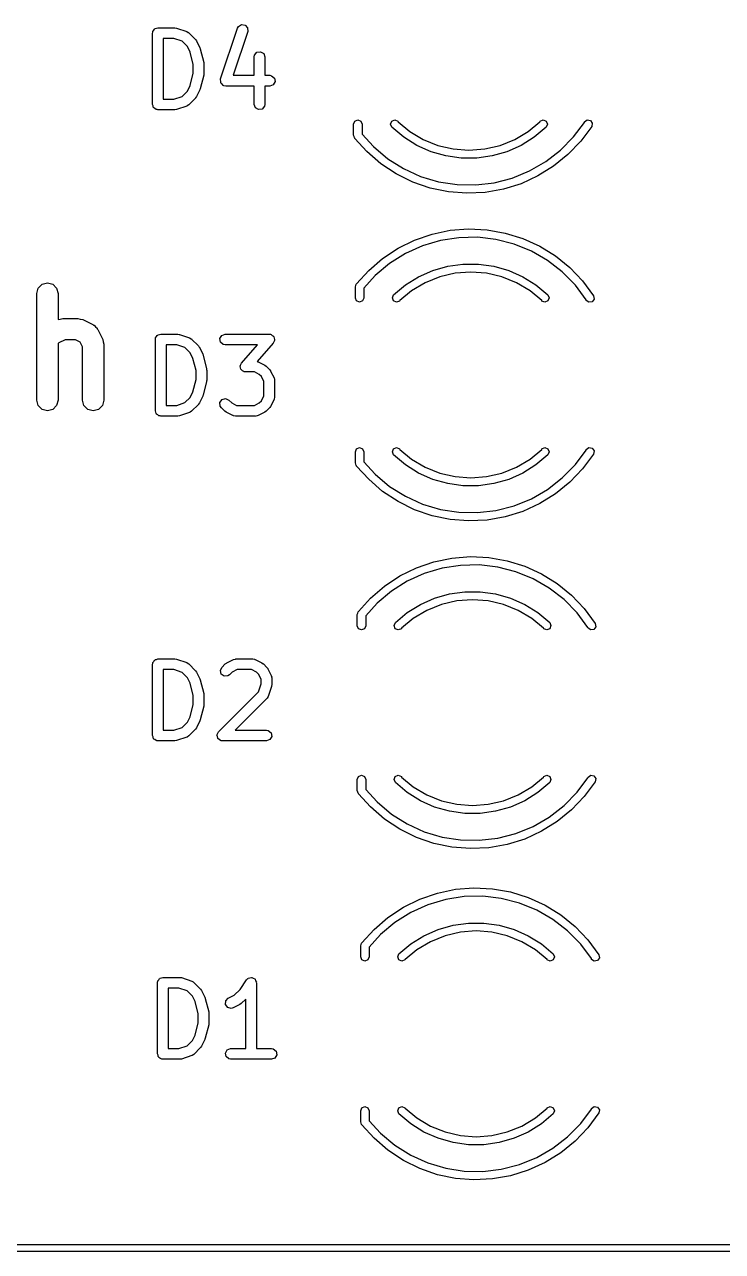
# Model space of a CAD drawing. Extents: x 10 to 287, y -200 to -10.
# Drawn here: x 166.81 to 176.61, y -125.23 to -108.01 of the extents above; entities that cross this region are included whole.
import ezdxf

# ---------------------------------------------------------------- set-up
doc = ezdxf.new("R2010")
doc.units = 0
doc.layers.add('BLACK', color=7, linetype='CONTINUOUS')

msp = doc.modelspace()

# ---------------------------------------------------------------- linework, layer by layer
at = {"layer": 'BLACK', "linetype": 'CONTINUOUS'}
for p, q in [((168.607, -108.132), (168.609, -108.123)), ((168.607, -109.132), (168.607, -108.132)), ((168.608, -108.119), (168.61, -108.116)), ((168.609, -108.123), (168.608, -108.119)), ((168.61, -108.116), (168.611, -108.107)), ((168.611, -108.107), (168.624, -108.092)), ((168.624, -108.092), (168.634, -108.075)), ((168.634, -108.075), (168.64, -108.073)), ((168.64, -108.073), (168.644, -108.067)), ((168.644, -108.067), (168.664, -108.064)), ((168.664, -108.064), (168.682, -108.057)), ((168.682, -108.057), (168.92, -108.057)), ((168.92, -108.057), (168.942, -108.061)), ((168.942, -108.061), (168.944, -108.061)), ((168.944, -108.061), (169.087, -108.109)), ((169.087, -108.109), (169.109, -108.121)), ((169.109, -108.121), (169.112, -108.125)), ((169.112, -108.125), (169.116, -108.127)), ((169.116, -108.127), (169.211, -108.222)), ((169.563, -108.775), (169.801, -108.061)), ((169.944, -108.108), (169.738, -108.724)), ((169.801, -108.061), (169.814, -108.038)), ((169.814, -108.038), (169.857, -108.011)), ((169.857, -108.011), (169.908, -108.019)), ((169.908, -108.019), (169.942, -108.057)), ((169.942, -108.057), (169.944, -108.108)), ((168.757, -108.207), (168.757, -109.057)), ((168.908, -108.207), (168.757, -108.207)), ((169.022, -108.246), (168.908, -108.207)), ((169.096, -108.32), (169.022, -108.246)), ((169.135, -108.397), (169.096, -108.32)), ((169.211, -108.222), (169.224, -108.241)), ((169.224, -108.241), (169.225, -108.242)), ((169.225, -108.242), (169.273, -108.337)), ((169.273, -108.337), (169.276, -108.349)), ((169.178, -108.57), (169.135, -108.397)), ((169.276, -108.349), (169.278, -108.352)), ((169.278, -108.352), (169.326, -108.543)), ((170.035, -108.466), (170.04, -108.44)), ((170.035, -108.724), (170.035, -108.466)), ((170.04, -108.44), (170.073, -108.401)), ((170.073, -108.401), (170.123, -108.392)), ((170.123, -108.392), (170.168, -108.418)), ((170.168, -108.418), (170.185, -108.466)), ((170.185, -108.466), (170.185, -108.724)), ((169.178, -108.695), (169.178, -108.57)), ((169.326, -108.543), (169.327, -108.558)), ((169.327, -108.558), (169.328, -108.561)), ((169.328, -108.561), (169.328, -108.704)), ((169.135, -108.868), (169.178, -108.695)), ((169.326, -108.722), (169.278, -108.912)), ((169.328, -108.704), (169.326, -108.719)), ((169.326, -108.719), (169.326, -108.722)), ((169.56, -108.786), (169.563, -108.781)), ((169.564, -108.806), (169.56, -108.786)), ((169.563, -108.781), (169.563, -108.775)), ((169.565, -108.827), (169.564, -108.806)), ((169.568, -108.831), (169.565, -108.827)), ((169.569, -108.837), (169.568, -108.831)), ((169.585, -108.85), (169.569, -108.837)), ((169.599, -108.865), (169.585, -108.85)), ((169.738, -108.724), (170.035, -108.724)), ((170.185, -108.724), (170.253, -108.724)), ((170.253, -108.724), (170.279, -108.729)), ((170.279, -108.729), (170.318, -108.762)), ((170.327, -108.812), (170.302, -108.856)), ((170.318, -108.762), (170.327, -108.812)), ((168.908, -109.057), (169.022, -109.019)), ((169.022, -109.019), (169.096, -108.945)), ((169.096, -108.945), (169.135, -108.868)), ((169.225, -109.023), (169.212, -109.041)), ((169.273, -108.928), (169.225, -109.023)), ((169.278, -108.912), (169.273, -108.924)), ((169.273, -108.924), (169.273, -108.928)), ((169.604, -108.866), (169.599, -108.865)), ((169.609, -108.87), (169.604, -108.866)), ((169.634, -108.874), (169.609, -108.87)), ((170.035, -108.874), (169.634, -108.874)), ((170.035, -109.132), (170.035, -108.874)), ((170.253, -108.874), (170.185, -108.874)), ((170.185, -108.874), (170.185, -109.132)), ((170.302, -108.856), (170.253, -108.874)), ((168.614, -109.151), (168.607, -109.132)), ((168.617, -109.17), (168.614, -109.151)), ((168.622, -109.174), (168.617, -109.17)), ((168.624, -109.181), (168.622, -109.174)), ((168.641, -109.19), (168.624, -109.181)), ((168.656, -109.203), (168.641, -109.19)), ((168.757, -109.057), (168.908, -109.057)), ((169.087, -109.156), (168.944, -109.204)), ((169.09, -109.153), (169.087, -109.156)), ((169.095, -109.153), (169.09, -109.153)), ((169.116, -109.138), (169.095, -109.153)), ((169.211, -109.043), (169.116, -109.138)), ((169.212, -109.041), (169.211, -109.043)), ((170.053, -109.181), (170.035, -109.132)), ((170.097, -109.206), (170.053, -109.181)), ((170.148, -109.197), (170.097, -109.206)), ((170.181, -109.158), (170.148, -109.197)), ((170.185, -109.132), (170.181, -109.158)), ((168.666, -109.205), (168.656, -109.203)), ((168.669, -109.206), (168.666, -109.205)), ((168.672, -109.206), (168.669, -109.206)), ((168.682, -109.207), (168.672, -109.206)), ((168.92, -109.207), (168.682, -109.207)), ((168.922, -109.207), (168.92, -109.207)), ((168.944, -109.204), (168.922, -109.207)), ((171.43, -109.41), (171.448, -109.368)), ((171.448, -109.368), (171.49, -109.35)), ((171.49, -109.35), (171.532, -109.368)), ((171.532, -109.368), (171.55, -109.41)), ((171.949, -109.411), (171.966, -109.368)), ((171.966, -109.368), (172.008, -109.35)), ((172.008, -109.35), (172.051, -109.367)), ((172.051, -109.367), (172.054, -109.375)), ((174.046, -109.375), (174.049, -109.367)), ((174.049, -109.367), (174.092, -109.35)), ((174.092, -109.35), (174.134, -109.368)), ((174.134, -109.368), (174.151, -109.411)), ((174.672, -109.376), (174.71, -109.35)), ((174.71, -109.35), (174.755, -109.358)), ((174.755, -109.358), (174.781, -109.396)), ((171.43, -109.566), (171.43, -109.41)), ((171.55, -109.41), (171.55, -109.549)), ((171.967, -109.453), (171.949, -109.411)), ((172.134, -109.593), (171.967, -109.453)), ((171.967, -109.453), (171.967, -109.453)), ((172.054, -109.375), (172.218, -109.511)), ((172.218, -109.511), (172.409, -109.624)), ((173.692, -109.624), (173.882, -109.511)), ((173.882, -109.511), (174.046, -109.375)), ((174.133, -109.453), (173.966, -109.593)), ((174.151, -109.411), (174.133, -109.453)), ((174.519, -109.589), (174.67, -109.386)), ((174.773, -109.441), (174.619, -109.65)), ((174.67, -109.386), (174.672, -109.376)), ((174.781, -109.396), (174.773, -109.441)), ((174.773, -109.441), (174.773, -109.441)), ((171.438, -109.585), (171.43, -109.566)), ((171.443, -109.603), (171.438, -109.585)), ((171.447, -109.607), (171.443, -109.603)), ((171.443, -109.603), (171.443, -109.603)), ((171.448, -109.608), (171.447, -109.607)), ((171.448, -109.609), (171.448, -109.608)), ((171.617, -109.795), (171.448, -109.609)), ((171.55, -109.549), (171.71, -109.725)), ((172.318, -109.708), (172.134, -109.593)), ((172.517, -109.796), (172.318, -109.708)), ((172.409, -109.624), (172.614, -109.707)), ((172.614, -109.707), (172.829, -109.757)), ((173.271, -109.757), (173.486, -109.707)), ((173.486, -109.707), (173.692, -109.624)), ((173.782, -109.708), (173.583, -109.796)), ((173.966, -109.593), (173.782, -109.708)), ((174.335, -109.776), (174.519, -109.589)), ((174.619, -109.65), (174.44, -109.837)), ((171.813, -109.965), (171.617, -109.795)), ((171.71, -109.725), (171.911, -109.894)), ((172.726, -109.856), (172.517, -109.796)), ((172.941, -109.886), (172.726, -109.856)), ((172.829, -109.757), (173.05, -109.774)), ((173.159, -109.886), (172.941, -109.886)), ((173.05, -109.774), (173.271, -109.757)), ((173.374, -109.856), (173.159, -109.886)), ((173.583, -109.796), (173.374, -109.856)), ((174.128, -109.936), (174.335, -109.776)), ((174.44, -109.837), (174.238, -110.001)), ((172.029, -110.108), (171.813, -109.965)), ((171.911, -109.894), (172.133, -110.033)), ((172.133, -110.033), (172.371, -110.142)), ((173.901, -110.067), (174.128, -109.936)), ((174.238, -110.001), (174.018, -110.137)), ((172.262, -110.222), (172.029, -110.108)), ((172.507, -110.307), (172.262, -110.222)), ((172.371, -110.142), (172.623, -110.217)), ((172.623, -110.217), (172.882, -110.257)), ((173.144, -110.262), (173.404, -110.232)), ((173.404, -110.232), (173.658, -110.166)), ((173.658, -110.166), (173.901, -110.067)), ((174.018, -110.137), (173.782, -110.245)), ((172.761, -110.36), (172.507, -110.307)), ((173.02, -110.38), (172.761, -110.36)), ((172.882, -110.257), (173.144, -110.262)), ((173.279, -110.367), (173.02, -110.38)), ((173.534, -110.322), (173.279, -110.367)), ((173.782, -110.245), (173.534, -110.322)), ((172.532, -110.953), (172.786, -110.9)), ((172.786, -110.9), (173.045, -110.88)), ((173.045, -110.88), (173.304, -110.893)), ((173.304, -110.893), (173.559, -110.938)), ((172.054, -111.152), (172.287, -111.038)), ((172.287, -111.038), (172.532, -110.953)), ((172.648, -111.043), (172.396, -111.118)), ((172.907, -111.003), (172.648, -111.043)), ((173.169, -110.998), (172.907, -111.003)), ((173.429, -111.028), (173.169, -110.998)), ((173.683, -111.094), (173.429, -111.028)), ((173.559, -110.938), (173.807, -111.015)), ((173.926, -111.193), (173.683, -111.094)), ((173.807, -111.015), (174.043, -111.123)), ((171.838, -111.295), (172.054, -111.152)), ((172.158, -111.227), (171.936, -111.366)), ((172.396, -111.118), (172.158, -111.227)), ((174.153, -111.324), (173.926, -111.193)), ((174.043, -111.123), (174.263, -111.259)), ((174.263, -111.259), (174.465, -111.423)), ((171.642, -111.465), (171.838, -111.295)), ((171.936, -111.366), (171.735, -111.535)), ((172.542, -111.464), (172.751, -111.404)), ((172.751, -111.404), (172.966, -111.374)), ((172.966, -111.374), (173.184, -111.374)), ((173.184, -111.374), (173.399, -111.404)), ((173.399, -111.404), (173.608, -111.464)), ((174.36, -111.484), (174.153, -111.324)), ((174.465, -111.423), (174.644, -111.61)), ((171.473, -111.651), (171.642, -111.465)), ((171.735, -111.535), (171.575, -111.711)), ((172.159, -111.667), (172.343, -111.552)), ((172.343, -111.552), (172.542, -111.464)), ((172.639, -111.553), (172.434, -111.636)), ((172.854, -111.503), (172.639, -111.553)), ((173.075, -111.486), (172.854, -111.503)), ((173.296, -111.503), (173.075, -111.486)), ((173.511, -111.553), (173.296, -111.503)), ((173.717, -111.636), (173.511, -111.553)), ((173.608, -111.464), (173.807, -111.552)), ((173.807, -111.552), (173.991, -111.667)), ((174.544, -111.671), (174.36, -111.484)), ((174.644, -111.61), (174.798, -111.819)), ((166.981, -111.786), (167.002, -111.711)), ((167.002, -111.711), (167.056, -111.656)), ((167.056, -111.656), (167.131, -111.636)), ((167.131, -111.636), (167.206, -111.656)), ((167.206, -111.656), (167.261, -111.711)), ((167.261, -111.711), (167.281, -111.786)), ((171.455, -111.694), (171.463, -111.675)), ((171.455, -111.85), (171.455, -111.694)), ((171.463, -111.675), (171.468, -111.657)), ((171.468, -111.657), (171.472, -111.653)), ((171.468, -111.657), (171.468, -111.657)), ((171.472, -111.653), (171.473, -111.652)), ((171.473, -111.652), (171.473, -111.651)), ((171.575, -111.711), (171.575, -111.85)), ((171.992, -111.807), (172.159, -111.667)), ((172.243, -111.749), (172.079, -111.885)), ((172.434, -111.636), (172.243, -111.749)), ((173.907, -111.749), (173.717, -111.636)), ((174.071, -111.885), (173.907, -111.749)), ((173.991, -111.667), (174.158, -111.807)), ((174.695, -111.874), (174.544, -111.671)), ((166.981, -113.286), (166.981, -111.786)), ((167.281, -111.786), (167.281, -112.151)), ((171.473, -111.892), (171.455, -111.85)), ((171.515, -111.91), (171.473, -111.892)), ((171.557, -111.892), (171.515, -111.91)), ((171.575, -111.85), (171.557, -111.892)), ((171.974, -111.849), (171.992, -111.807)), ((171.991, -111.892), (171.974, -111.849)), ((172.033, -111.91), (171.991, -111.892)), ((171.992, -111.807), (171.992, -111.807)), ((172.076, -111.893), (172.033, -111.91)), ((172.079, -111.885), (172.076, -111.893)), ((174.074, -111.893), (174.071, -111.885)), ((174.117, -111.91), (174.074, -111.893)), ((174.159, -111.892), (174.117, -111.91)), ((174.158, -111.807), (174.176, -111.849)), ((174.176, -111.849), (174.159, -111.892)), ((174.697, -111.884), (174.695, -111.874)), ((174.735, -111.91), (174.697, -111.884)), ((174.78, -111.902), (174.735, -111.91)), ((174.806, -111.864), (174.78, -111.902)), ((174.798, -111.819), (174.798, -111.819)), ((174.798, -111.819), (174.806, -111.864)), ((167.281, -112.151), (167.312, -112.145)), ((167.312, -112.145), (167.346, -112.136)), ((167.346, -112.136), (167.56, -112.136)), ((167.56, -112.136), (167.593, -112.145)), ((167.593, -112.145), (167.627, -112.152)), ((167.627, -112.152), (167.77, -112.223)), ((167.77, -112.223), (167.777, -112.229)), ((167.777, -112.229), (167.786, -112.232)), ((167.786, -112.232), (167.805, -112.255)), ((167.805, -112.255), (167.828, -112.275)), ((167.828, -112.275), (167.831, -112.284)), ((167.831, -112.284), (167.837, -112.29)), ((167.837, -112.29), (167.908, -112.433)), ((167.381, -112.436), (167.292, -112.481)), ((167.525, -112.436), (167.381, -112.436)), ((167.591, -112.469), (167.525, -112.436)), ((167.624, -112.536), (167.591, -112.469)), ((167.908, -112.433), (167.915, -112.467)), ((167.915, -112.467), (167.924, -112.5)), ((168.647, -112.432), (168.649, -112.423)), ((168.647, -113.432), (168.647, -112.432)), ((168.648, -112.419), (168.65, -112.416)), ((168.649, -112.423), (168.648, -112.419)), ((168.65, -112.416), (168.651, -112.407)), ((168.651, -112.407), (168.664, -112.392)), ((168.664, -112.392), (168.674, -112.375)), ((168.674, -112.375), (168.68, -112.373)), ((168.68, -112.373), (168.684, -112.367)), ((168.684, -112.367), (168.704, -112.364)), ((168.704, -112.364), (168.722, -112.357)), ((168.722, -112.357), (168.96, -112.357)), ((168.96, -112.357), (168.982, -112.361)), ((168.982, -112.361), (168.984, -112.361)), ((168.984, -112.361), (169.127, -112.409)), ((169.127, -112.409), (169.149, -112.421)), ((169.149, -112.421), (169.152, -112.425)), ((169.152, -112.425), (169.156, -112.427)), ((169.156, -112.427), (169.251, -112.522)), ((169.553, -112.419), (169.578, -112.375)), ((169.562, -112.47), (169.553, -112.419)), ((169.601, -112.503), (169.562, -112.47)), ((169.578, -112.375), (169.627, -112.357)), ((169.627, -112.357), (170.246, -112.357)), ((170.246, -112.357), (170.257, -112.359)), ((170.257, -112.359), (170.26, -112.359)), ((170.26, -112.359), (170.263, -112.36)), ((170.263, -112.36), (170.271, -112.362)), ((170.271, -112.362), (170.287, -112.375)), ((170.287, -112.375), (170.304, -112.385)), ((170.309, -112.463), (170.302, -112.482)), ((170.304, -112.385), (170.306, -112.391)), ((170.306, -112.391), (170.311, -112.395)), ((170.32, -112.445), (170.309, -112.463)), ((170.311, -112.395), (170.314, -112.415)), ((170.314, -112.415), (170.321, -112.434)), ((170.321, -112.434), (170.319, -112.44)), ((170.319, -112.44), (170.32, -112.445)), ((167.292, -112.481), (167.281, -112.491)), ((167.281, -112.491), (167.281, -113.286)), ((167.624, -113.286), (167.624, -112.536)), ((167.924, -112.5), (167.924, -113.286)), ((168.797, -112.507), (168.797, -113.357)), ((168.948, -112.507), (168.797, -112.507)), ((169.062, -112.546), (168.948, -112.507)), ((169.136, -112.62), (169.062, -112.546)), ((169.175, -112.697), (169.136, -112.62)), ((169.251, -112.522), (169.264, -112.541)), ((169.264, -112.541), (169.265, -112.542)), ((169.265, -112.542), (169.313, -112.637)), ((169.313, -112.637), (169.316, -112.649)), ((169.627, -112.507), (169.601, -112.503)), ((170.08, -112.507), (169.627, -112.507)), ((169.856, -112.764), (170.08, -112.507)), ((170.302, -112.482), (170.075, -112.742)), ((169.218, -112.87), (169.175, -112.697)), ((169.316, -112.649), (169.318, -112.652)), ((169.318, -112.652), (169.366, -112.843)), ((169.837, -112.812), (169.84, -112.806)), ((169.844, -112.831), (169.837, -112.812)), ((169.839, -112.8), (169.849, -112.783)), ((169.84, -112.806), (169.839, -112.8)), ((169.849, -112.783), (169.856, -112.764)), ((170.075, -112.742), (170.081, -112.743)), ((170.081, -112.743), (170.084, -112.746)), ((170.084, -112.746), (170.089, -112.746)), ((170.089, -112.746), (170.184, -112.794)), ((170.184, -112.794), (170.202, -112.807)), ((170.202, -112.807), (170.204, -112.808)), ((170.204, -112.808), (170.251, -112.856)), ((169.218, -112.995), (169.218, -112.87)), ((169.366, -112.843), (169.367, -112.858)), ((169.367, -112.858), (169.368, -112.861)), ((169.368, -112.861), (169.368, -113.004)), ((169.847, -112.851), (169.844, -112.831)), ((169.852, -112.855), (169.847, -112.851)), ((169.854, -112.86), (169.852, -112.855)), ((169.871, -112.871), (169.854, -112.86)), ((169.887, -112.884), (169.871, -112.871)), ((169.895, -112.885), (169.887, -112.884)), ((169.898, -112.887), (169.895, -112.885)), ((169.901, -112.886), (169.898, -112.887)), ((169.912, -112.888), (169.901, -112.886)), ((170.038, -112.888), (169.912, -112.888)), ((170.106, -112.923), (170.038, -112.888)), ((170.136, -112.953), (170.106, -112.923)), ((170.171, -113.022), (170.136, -112.953)), ((170.251, -112.856), (170.264, -112.874)), ((170.264, -112.874), (170.265, -112.875)), ((170.265, -112.875), (170.313, -112.97)), ((170.313, -112.97), (170.32, -112.995)), ((169.175, -113.168), (169.218, -112.995)), ((169.366, -113.022), (169.318, -113.212)), ((169.368, -113.004), (169.366, -113.019)), ((169.366, -113.019), (169.366, -113.022)), ((170.171, -113.224), (170.171, -113.022)), ((170.32, -112.995), (170.319, -113)), ((170.319, -113), (170.321, -113.004)), ((170.321, -113.004), (170.321, -113.242)), ((167.002, -113.361), (166.981, -113.286)), ((167.281, -113.286), (167.261, -113.361)), ((167.644, -113.361), (167.624, -113.286)), ((167.924, -113.286), (167.904, -113.361)), ((168.948, -113.357), (169.062, -113.319)), ((169.062, -113.319), (169.136, -113.245)), ((169.136, -113.245), (169.175, -113.168)), ((169.265, -113.323), (169.252, -113.341)), ((169.313, -113.228), (169.265, -113.323)), ((169.318, -113.212), (169.313, -113.224)), ((169.313, -113.224), (169.313, -113.228)), ((169.554, -113.318), (169.584, -113.276)), ((169.559, -113.369), (169.554, -113.318)), ((169.584, -113.276), (169.633, -113.262)), ((169.633, -113.262), (169.68, -113.284)), ((169.68, -113.284), (169.719, -113.323)), ((169.719, -113.323), (169.787, -113.357)), ((170.038, -113.357), (170.106, -113.323)), ((170.106, -113.323), (170.136, -113.293)), ((170.136, -113.293), (170.171, -113.224)), ((170.313, -113.275), (170.265, -113.371)), ((170.316, -113.268), (170.313, -113.271)), ((170.313, -113.271), (170.313, -113.275)), ((170.321, -113.242), (170.316, -113.268)), ((167.056, -113.416), (167.002, -113.361)), ((167.131, -113.436), (167.056, -113.416)), ((167.206, -113.416), (167.131, -113.436)), ((167.261, -113.361), (167.206, -113.416)), ((167.699, -113.416), (167.644, -113.361)), ((167.774, -113.436), (167.699, -113.416)), ((167.849, -113.416), (167.774, -113.436)), ((167.904, -113.361), (167.849, -113.416)), ((168.654, -113.451), (168.647, -113.432)), ((168.657, -113.47), (168.654, -113.451)), ((168.662, -113.474), (168.657, -113.47)), ((168.664, -113.481), (168.662, -113.474)), ((168.681, -113.49), (168.664, -113.481)), ((168.696, -113.503), (168.681, -113.49)), ((168.706, -113.505), (168.696, -113.503)), ((168.709, -113.506), (168.706, -113.505)), ((168.712, -113.506), (168.709, -113.506)), ((168.722, -113.507), (168.712, -113.506)), ((168.797, -113.357), (168.948, -113.357)), ((168.984, -113.504), (168.962, -113.507)), ((169.127, -113.456), (168.984, -113.504)), ((169.13, -113.453), (169.127, -113.456)), ((169.135, -113.453), (169.13, -113.453)), ((169.156, -113.438), (169.135, -113.453)), ((169.251, -113.343), (169.156, -113.438)), ((169.252, -113.341), (169.251, -113.343)), ((169.574, -113.39), (169.559, -113.369)), ((169.621, -113.438), (169.574, -113.39)), ((169.623, -113.438), (169.621, -113.438)), ((169.641, -113.452), (169.623, -113.438)), ((169.736, -113.499), (169.641, -113.452)), ((169.74, -113.5), (169.736, -113.499)), ((169.744, -113.503), (169.74, -113.5)), ((169.77, -113.507), (169.744, -113.503)), ((169.787, -113.357), (170.038, -113.357)), ((170.059, -113.506), (170.055, -113.507)), ((170.064, -113.507), (170.059, -113.506)), ((170.089, -113.499), (170.064, -113.507)), ((170.184, -113.452), (170.089, -113.499)), ((170.185, -113.451), (170.184, -113.452)), ((170.204, -113.438), (170.185, -113.451)), ((170.251, -113.39), (170.204, -113.438)), ((170.252, -113.389), (170.251, -113.39)), ((170.265, -113.371), (170.252, -113.389)), ((168.96, -113.507), (168.722, -113.507)), ((168.962, -113.507), (168.96, -113.507)), ((170.055, -113.507), (169.77, -113.507)), ((171.455, -114.01), (171.473, -113.968)), ((171.455, -114.166), (171.455, -114.01)), ((171.473, -113.968), (171.515, -113.95)), ((171.515, -113.95), (171.557, -113.968)), ((171.557, -113.968), (171.575, -114.01)), ((171.575, -114.01), (171.575, -114.149)), ((171.974, -114.011), (171.991, -113.968)), ((171.992, -114.053), (171.974, -114.011)), ((171.991, -113.968), (172.033, -113.95)), ((172.033, -113.95), (172.076, -113.967)), ((172.076, -113.967), (172.079, -113.975)), ((172.079, -113.975), (172.243, -114.111)), ((173.907, -114.111), (174.071, -113.975)), ((174.071, -113.975), (174.074, -113.967)), ((174.074, -113.967), (174.117, -113.95)), ((174.117, -113.95), (174.159, -113.968)), ((174.176, -114.011), (174.158, -114.053)), ((174.159, -113.968), (174.176, -114.011)), ((174.544, -114.189), (174.695, -113.986)), ((174.695, -113.986), (174.697, -113.976)), ((174.697, -113.976), (174.735, -113.95)), ((174.735, -113.95), (174.78, -113.958)), ((174.78, -113.958), (174.806, -113.996)), ((174.806, -113.996), (174.798, -114.041)), ((171.463, -114.185), (171.455, -114.166)), ((171.468, -114.203), (171.463, -114.185)), ((171.575, -114.149), (171.735, -114.325)), ((172.159, -114.193), (171.992, -114.053)), ((171.992, -114.053), (171.992, -114.053)), ((172.343, -114.308), (172.159, -114.193)), ((172.243, -114.111), (172.434, -114.224)), ((173.717, -114.224), (173.907, -114.111)), ((173.991, -114.193), (173.807, -114.308)), ((174.158, -114.053), (173.991, -114.193)), ((174.36, -114.376), (174.544, -114.189)), ((174.798, -114.041), (174.644, -114.25)), ((174.798, -114.041), (174.798, -114.041)), ((171.472, -114.207), (171.468, -114.203)), ((171.468, -114.203), (171.468, -114.203)), ((171.473, -114.208), (171.472, -114.207)), ((171.473, -114.209), (171.473, -114.208)), ((171.642, -114.395), (171.473, -114.209)), ((171.735, -114.325), (171.936, -114.494)), ((172.542, -114.396), (172.343, -114.308)), ((172.434, -114.224), (172.639, -114.307)), ((172.639, -114.307), (172.854, -114.357)), ((172.854, -114.357), (173.075, -114.374)), ((173.075, -114.374), (173.296, -114.357)), ((173.296, -114.357), (173.511, -114.307)), ((173.511, -114.307), (173.717, -114.224)), ((173.807, -114.308), (173.608, -114.396)), ((174.644, -114.25), (174.465, -114.437)), ((171.838, -114.565), (171.642, -114.395)), ((171.936, -114.494), (172.158, -114.633)), ((172.751, -114.456), (172.542, -114.396)), ((172.966, -114.486), (172.751, -114.456)), ((173.184, -114.486), (172.966, -114.486)), ((173.399, -114.456), (173.184, -114.486)), ((173.608, -114.396), (173.399, -114.456)), ((173.926, -114.667), (174.153, -114.536)), ((174.153, -114.536), (174.36, -114.376)), ((174.465, -114.437), (174.263, -114.601)), ((172.054, -114.708), (171.838, -114.565)), ((172.287, -114.822), (172.054, -114.708)), ((172.158, -114.633), (172.396, -114.742)), ((173.683, -114.766), (173.926, -114.667)), ((174.263, -114.601), (174.043, -114.737)), ((172.532, -114.907), (172.287, -114.822)), ((172.396, -114.742), (172.648, -114.817)), ((172.648, -114.817), (172.907, -114.857)), ((172.907, -114.857), (173.169, -114.862)), ((173.169, -114.862), (173.429, -114.832)), ((173.429, -114.832), (173.683, -114.766)), ((173.807, -114.845), (173.559, -114.922)), ((174.043, -114.737), (173.807, -114.845)), ((172.786, -114.96), (172.532, -114.907)), ((173.045, -114.98), (172.786, -114.96)), ((173.304, -114.967), (173.045, -114.98)), ((173.559, -114.922), (173.304, -114.967)), ((172.312, -115.638), (172.557, -115.553)), ((172.557, -115.553), (172.811, -115.5)), ((172.811, -115.5), (173.07, -115.48)), ((173.07, -115.48), (173.329, -115.493)), ((173.329, -115.493), (173.584, -115.538)), ((173.584, -115.538), (173.832, -115.615)), ((172.079, -115.752), (172.312, -115.638)), ((172.421, -115.718), (172.183, -115.827)), ((172.673, -115.643), (172.421, -115.718)), ((172.932, -115.603), (172.673, -115.643)), ((173.194, -115.598), (172.932, -115.603)), ((173.454, -115.628), (173.194, -115.598)), ((173.708, -115.694), (173.454, -115.628)), ((173.951, -115.793), (173.708, -115.694)), ((173.832, -115.615), (174.068, -115.723)), ((174.068, -115.723), (174.288, -115.859)), ((171.667, -116.065), (171.863, -115.895)), ((171.863, -115.895), (172.079, -115.752)), ((172.183, -115.827), (171.961, -115.966)), ((174.178, -115.924), (173.951, -115.793)), ((174.288, -115.859), (174.49, -116.023)), ((171.498, -116.251), (171.667, -116.065)), ((171.961, -115.966), (171.76, -116.135)), ((172.368, -116.152), (172.567, -116.064)), ((172.567, -116.064), (172.776, -116.004)), ((172.776, -116.004), (172.991, -115.974)), ((173.1, -116.086), (172.879, -116.103)), ((172.991, -115.974), (173.209, -115.974)), ((173.321, -116.103), (173.1, -116.086)), ((173.209, -115.974), (173.424, -116.004)), ((173.424, -116.004), (173.633, -116.064)), ((173.633, -116.064), (173.832, -116.152)), ((174.385, -116.084), (174.178, -115.924)), ((174.569, -116.271), (174.385, -116.084)), ((174.49, -116.023), (174.669, -116.21)), ((171.488, -116.275), (171.493, -116.257)), ((171.493, -116.257), (171.497, -116.253)), ((171.493, -116.257), (171.493, -116.257)), ((171.497, -116.253), (171.498, -116.252)), ((171.498, -116.252), (171.498, -116.251)), ((171.76, -116.135), (171.6, -116.311)), ((172.184, -116.267), (172.368, -116.152)), ((172.459, -116.236), (172.268, -116.349)), ((172.664, -116.153), (172.459, -116.236)), ((172.879, -116.103), (172.664, -116.153)), ((173.536, -116.153), (173.321, -116.103)), ((173.742, -116.236), (173.536, -116.153)), ((173.932, -116.349), (173.742, -116.236)), ((173.832, -116.152), (174.016, -116.267)), ((174.669, -116.21), (174.823, -116.419)), ((171.48, -116.294), (171.488, -116.275)), ((171.48, -116.45), (171.48, -116.294)), ((171.6, -116.311), (171.6, -116.45)), ((171.999, -116.449), (172.017, -116.407)), ((172.017, -116.407), (172.184, -116.267)), ((172.017, -116.407), (172.017, -116.407)), ((172.268, -116.349), (172.104, -116.485)), ((174.096, -116.485), (173.932, -116.349)), ((174.016, -116.267), (174.183, -116.407)), ((174.183, -116.407), (174.201, -116.449)), ((174.72, -116.474), (174.569, -116.271)), ((174.823, -116.419), (174.823, -116.419)), ((174.823, -116.419), (174.831, -116.464)), ((171.498, -116.492), (171.48, -116.45)), ((171.54, -116.51), (171.498, -116.492)), ((171.582, -116.492), (171.54, -116.51)), ((171.6, -116.45), (171.582, -116.492)), ((172.016, -116.492), (171.999, -116.449)), ((172.058, -116.51), (172.016, -116.492)), ((172.101, -116.493), (172.058, -116.51)), ((172.104, -116.485), (172.101, -116.493)), ((174.099, -116.493), (174.096, -116.485)), ((174.142, -116.51), (174.099, -116.493)), ((174.184, -116.492), (174.142, -116.51)), ((174.201, -116.449), (174.184, -116.492)), ((174.722, -116.484), (174.72, -116.474)), ((174.76, -116.51), (174.722, -116.484)), ((174.805, -116.502), (174.76, -116.51)), ((174.831, -116.464), (174.805, -116.502)), ((168.624, -116.952), (168.634, -116.935)), ((168.634, -116.935), (168.64, -116.933)), ((168.64, -116.933), (168.644, -116.927)), ((168.644, -116.927), (168.664, -116.924)), ((168.664, -116.924), (168.682, -116.917)), ((168.682, -116.917), (168.92, -116.917)), ((168.92, -116.917), (168.942, -116.921)), ((168.942, -116.921), (168.944, -116.921)), ((168.944, -116.921), (169.087, -116.969)), ((169.648, -116.973), (169.744, -116.925)), ((169.744, -116.925), (169.769, -116.918)), ((169.769, -116.918), (169.773, -116.919)), ((169.773, -116.919), (169.777, -116.917)), ((169.777, -116.917), (170.015, -116.917)), ((170.015, -116.917), (170.041, -116.922)), ((170.041, -116.922), (170.044, -116.925)), ((170.044, -116.925), (170.049, -116.925)), ((170.049, -116.925), (170.144, -116.973)), ((168.607, -116.992), (168.609, -116.983)), ((168.607, -117.992), (168.607, -116.992)), ((168.608, -116.979), (168.61, -116.976)), ((168.609, -116.983), (168.608, -116.979)), ((168.61, -116.976), (168.611, -116.967)), ((168.611, -116.967), (168.624, -116.952)), ((168.757, -117.067), (168.757, -117.917)), ((168.908, -117.067), (168.757, -117.067)), ((169.022, -117.106), (168.908, -117.067)), ((169.096, -117.18), (169.022, -117.106)), ((169.087, -116.969), (169.109, -116.981)), ((169.109, -116.981), (169.112, -116.985)), ((169.112, -116.985), (169.116, -116.987)), ((169.116, -116.987), (169.211, -117.082)), ((169.211, -117.082), (169.224, -117.101)), ((169.224, -117.101), (169.225, -117.102)), ((169.225, -117.102), (169.273, -117.197)), ((169.56, -117.081), (169.581, -117.035)), ((169.573, -117.131), (169.56, -117.081)), ((169.581, -117.035), (169.629, -116.987)), ((169.629, -116.987), (169.647, -116.974)), ((169.647, -116.974), (169.648, -116.973)), ((169.726, -117.102), (169.687, -117.141)), ((169.795, -117.067), (169.726, -117.102)), ((169.998, -117.067), (169.795, -117.067)), ((170.066, -117.102), (169.998, -117.067)), ((170.096, -117.132), (170.066, -117.102)), ((170.144, -116.973), (170.162, -116.986)), ((170.162, -116.986), (170.164, -116.987)), ((170.164, -116.987), (170.211, -117.035)), ((170.211, -117.035), (170.224, -117.053)), ((170.224, -117.053), (170.225, -117.054)), ((170.225, -117.054), (170.273, -117.149)), ((169.135, -117.257), (169.096, -117.18)), ((169.178, -117.43), (169.135, -117.257)), ((169.273, -117.197), (169.276, -117.209)), ((169.276, -117.209), (169.278, -117.212)), ((169.278, -117.212), (169.326, -117.403)), ((169.615, -117.16), (169.573, -117.131)), ((169.666, -117.156), (169.615, -117.16)), ((169.687, -117.141), (169.666, -117.156)), ((170.093, -117.38), (170.131, -117.266)), ((170.131, -117.201), (170.096, -117.132)), ((170.131, -117.266), (170.131, -117.201)), ((170.273, -117.149), (170.28, -117.174)), ((170.281, -117.278), (170.277, -117.3)), ((170.28, -117.174), (170.279, -117.179)), ((170.279, -117.179), (170.281, -117.183)), ((170.281, -117.183), (170.281, -117.278)), ((169.178, -117.555), (169.178, -117.43)), ((169.326, -117.403), (169.327, -117.418)), ((169.327, -117.418), (169.328, -117.421)), ((169.328, -117.421), (169.328, -117.564)), ((169.534, -117.939), (170.093, -117.38)), ((170.229, -117.445), (170.217, -117.468)), ((170.277, -117.302), (170.229, -117.445)), ((170.277, -117.3), (170.277, -117.302)), ((169.135, -117.728), (169.178, -117.555)), ((169.326, -117.582), (169.278, -117.772)), ((169.328, -117.564), (169.326, -117.579)), ((169.326, -117.579), (169.326, -117.582)), ((170.211, -117.474), (169.768, -117.917)), ((170.213, -117.47), (170.211, -117.474)), ((170.217, -117.468), (170.213, -117.47)), ((169.022, -117.879), (169.096, -117.805)), ((169.096, -117.805), (169.135, -117.728)), ((169.273, -117.788), (169.225, -117.883)), ((169.278, -117.772), (169.273, -117.784)), ((169.273, -117.784), (169.273, -117.788)), ((168.757, -117.917), (168.908, -117.917)), ((168.908, -117.917), (169.022, -117.879)), ((169.211, -117.903), (169.116, -117.998)), ((169.212, -117.901), (169.211, -117.903)), ((169.225, -117.883), (169.212, -117.901)), ((169.512, -117.986), (169.513, -117.983)), ((169.513, -117.979), (169.524, -117.96)), ((169.513, -117.983), (169.513, -117.979)), ((169.524, -117.96), (169.534, -117.939)), ((169.768, -117.917), (170.206, -117.917)), ((170.206, -117.917), (170.231, -117.922)), ((170.231, -117.922), (170.271, -117.955)), ((170.271, -117.955), (170.28, -118.005)), ((168.614, -118.011), (168.607, -117.992)), ((168.617, -118.03), (168.614, -118.011)), ((168.622, -118.034), (168.617, -118.03)), ((168.624, -118.041), (168.622, -118.034)), ((168.641, -118.05), (168.624, -118.041)), ((168.656, -118.063), (168.641, -118.05)), ((168.666, -118.065), (168.656, -118.063)), ((168.669, -118.066), (168.666, -118.065)), ((168.672, -118.066), (168.669, -118.066)), ((168.682, -118.067), (168.672, -118.066)), ((168.92, -118.067), (168.682, -118.067)), ((168.922, -118.067), (168.92, -118.067)), ((168.944, -118.064), (168.922, -118.067)), ((169.087, -118.016), (168.944, -118.064)), ((169.09, -118.013), (169.087, -118.016)), ((169.095, -118.013), (169.09, -118.013)), ((169.116, -117.998), (169.095, -118.013)), ((169.518, -118.008), (169.512, -117.986)), ((169.522, -118.03), (169.518, -118.008)), ((169.524, -118.032), (169.522, -118.03)), ((169.525, -118.035), (169.524, -118.032)), ((169.544, -118.048), (169.525, -118.035)), ((169.561, -118.063), (169.544, -118.048)), ((169.566, -118.064), (169.561, -118.063)), ((169.567, -118.065), (169.566, -118.064)), ((169.571, -118.065), (169.567, -118.065)), ((169.587, -118.067), (169.571, -118.065)), ((170.206, -118.067), (169.587, -118.067)), ((170.254, -118.05), (170.206, -118.067)), ((170.28, -118.005), (170.254, -118.05)), ((171.48, -118.61), (171.498, -118.568)), ((171.48, -118.766), (171.48, -118.61)), ((171.498, -118.568), (171.54, -118.55)), ((171.54, -118.55), (171.582, -118.568)), ((171.582, -118.568), (171.6, -118.61)), ((171.6, -118.61), (171.6, -118.749)), ((171.999, -118.611), (172.016, -118.568)), ((172.017, -118.653), (171.999, -118.611)), ((172.016, -118.568), (172.058, -118.55)), ((172.184, -118.793), (172.017, -118.653)), ((172.017, -118.653), (172.017, -118.653)), ((172.058, -118.55), (172.101, -118.567)), ((172.101, -118.567), (172.104, -118.575)), ((172.104, -118.575), (172.268, -118.711)), ((173.932, -118.711), (174.096, -118.575)), ((174.183, -118.653), (174.016, -118.793)), ((174.096, -118.575), (174.099, -118.567)), ((174.099, -118.567), (174.142, -118.55)), ((174.142, -118.55), (174.184, -118.568)), ((174.201, -118.611), (174.183, -118.653)), ((174.184, -118.568), (174.201, -118.611)), ((174.569, -118.789), (174.72, -118.586)), ((174.823, -118.641), (174.669, -118.85)), ((174.72, -118.586), (174.722, -118.576)), ((174.722, -118.576), (174.76, -118.55)), ((174.76, -118.55), (174.805, -118.558)), ((174.805, -118.558), (174.831, -118.596)), ((174.831, -118.596), (174.823, -118.641)), ((174.823, -118.641), (174.823, -118.641)), ((171.488, -118.785), (171.48, -118.766)), ((171.493, -118.803), (171.488, -118.785)), ((171.497, -118.807), (171.493, -118.803)), ((171.493, -118.803), (171.493, -118.803)), ((171.498, -118.808), (171.497, -118.807)), ((171.498, -118.809), (171.498, -118.808)), ((171.667, -118.995), (171.498, -118.809)), ((171.6, -118.749), (171.76, -118.925)), ((172.368, -118.908), (172.184, -118.793)), ((172.268, -118.711), (172.459, -118.824)), ((172.459, -118.824), (172.664, -118.907)), ((173.536, -118.907), (173.742, -118.824)), ((173.742, -118.824), (173.932, -118.711)), ((174.016, -118.793), (173.832, -118.908)), ((174.385, -118.976), (174.569, -118.789)), ((171.863, -119.165), (171.667, -118.995)), ((171.76, -118.925), (171.961, -119.094)), ((172.567, -118.996), (172.368, -118.908)), ((172.776, -119.056), (172.567, -118.996)), ((172.664, -118.907), (172.879, -118.957)), ((172.879, -118.957), (173.1, -118.974)), ((173.1, -118.974), (173.321, -118.957)), ((173.321, -118.957), (173.536, -118.907)), ((173.633, -118.996), (173.424, -119.056)), ((173.832, -118.908), (173.633, -118.996)), ((174.178, -119.136), (174.385, -118.976)), ((174.669, -118.85), (174.49, -119.037)), ((172.079, -119.308), (171.863, -119.165)), ((171.961, -119.094), (172.183, -119.233)), ((172.991, -119.086), (172.776, -119.056)), ((173.209, -119.086), (172.991, -119.086)), ((173.424, -119.056), (173.209, -119.086)), ((173.951, -119.267), (174.178, -119.136)), ((174.49, -119.037), (174.288, -119.201)), ((172.312, -119.422), (172.079, -119.308)), ((172.183, -119.233), (172.421, -119.342)), ((172.421, -119.342), (172.673, -119.417)), ((173.708, -119.366), (173.951, -119.267)), ((174.068, -119.337), (173.832, -119.445)), ((174.288, -119.201), (174.068, -119.337)), ((172.557, -119.507), (172.312, -119.422)), ((172.811, -119.56), (172.557, -119.507)), ((172.673, -119.417), (172.932, -119.457)), ((172.932, -119.457), (173.194, -119.462)), ((173.194, -119.462), (173.454, -119.432)), ((173.584, -119.522), (173.329, -119.567)), ((173.454, -119.432), (173.708, -119.366)), ((173.832, -119.445), (173.584, -119.522)), ((173.07, -119.58), (172.811, -119.56)), ((173.329, -119.567), (173.07, -119.58)), ((172.362, -120.288), (172.607, -120.203)), ((172.607, -120.203), (172.861, -120.15)), ((172.861, -120.15), (173.12, -120.13)), ((173.12, -120.13), (173.379, -120.143)), ((173.379, -120.143), (173.634, -120.188)), ((173.634, -120.188), (173.882, -120.265)), ((172.129, -120.402), (172.362, -120.288)), ((172.471, -120.368), (172.233, -120.477)), ((172.723, -120.293), (172.471, -120.368)), ((172.982, -120.253), (172.723, -120.293)), ((173.244, -120.248), (172.982, -120.253)), ((173.504, -120.278), (173.244, -120.248)), ((173.758, -120.344), (173.504, -120.278)), ((174.001, -120.443), (173.758, -120.344)), ((173.882, -120.265), (174.118, -120.373)), ((174.118, -120.373), (174.338, -120.509)), ((171.717, -120.715), (171.913, -120.545)), ((171.913, -120.545), (172.129, -120.402)), ((172.233, -120.477), (172.011, -120.616)), ((174.228, -120.574), (174.001, -120.443)), ((174.338, -120.509), (174.54, -120.673)), ((171.548, -120.901), (171.717, -120.715)), ((172.011, -120.616), (171.81, -120.785)), ((172.418, -120.802), (172.617, -120.714)), ((172.617, -120.714), (172.826, -120.654)), ((172.826, -120.654), (173.041, -120.624)), ((173.15, -120.736), (172.929, -120.753)), ((173.041, -120.624), (173.259, -120.624)), ((173.371, -120.753), (173.15, -120.736)), ((173.259, -120.624), (173.474, -120.654)), ((173.474, -120.654), (173.683, -120.714)), ((173.683, -120.714), (173.882, -120.802)), ((174.435, -120.734), (174.228, -120.574)), ((174.619, -120.921), (174.435, -120.734)), ((174.54, -120.673), (174.719, -120.86)), ((171.538, -120.925), (171.543, -120.907)), ((171.543, -120.907), (171.547, -120.903)), ((171.543, -120.907), (171.543, -120.907)), ((171.547, -120.903), (171.548, -120.902)), ((171.548, -120.902), (171.548, -120.901)), ((171.81, -120.785), (171.65, -120.961)), ((172.234, -120.917), (172.418, -120.802)), ((172.509, -120.886), (172.318, -120.999)), ((172.714, -120.803), (172.509, -120.886)), ((172.929, -120.753), (172.714, -120.803)), ((173.586, -120.803), (173.371, -120.753)), ((173.792, -120.886), (173.586, -120.803)), ((173.982, -120.999), (173.792, -120.886)), ((173.882, -120.802), (174.066, -120.917)), ((174.719, -120.86), (174.873, -121.069)), ((171.53, -120.944), (171.538, -120.925)), ((171.53, -121.1), (171.53, -120.944)), ((171.65, -120.961), (171.65, -121.1)), ((172.049, -121.099), (172.067, -121.057)), ((172.067, -121.057), (172.234, -120.917)), ((172.067, -121.057), (172.067, -121.057)), ((172.318, -120.999), (172.154, -121.135)), ((174.146, -121.135), (173.982, -120.999)), ((174.066, -120.917), (174.233, -121.057)), ((174.233, -121.057), (174.251, -121.099)), ((174.77, -121.124), (174.619, -120.921)), ((174.873, -121.069), (174.873, -121.069)), ((174.873, -121.069), (174.881, -121.114)), ((171.548, -121.142), (171.53, -121.1)), ((171.59, -121.16), (171.548, -121.142)), ((171.632, -121.142), (171.59, -121.16)), ((171.65, -121.1), (171.632, -121.142)), ((172.066, -121.142), (172.049, -121.099)), ((172.108, -121.16), (172.066, -121.142)), ((172.151, -121.143), (172.108, -121.16)), ((172.154, -121.135), (172.151, -121.143)), ((174.149, -121.143), (174.146, -121.135)), ((174.192, -121.16), (174.149, -121.143)), ((174.234, -121.142), (174.192, -121.16)), ((174.251, -121.099), (174.234, -121.142)), ((174.772, -121.134), (174.77, -121.124)), ((174.81, -121.16), (174.772, -121.134)), ((174.855, -121.152), (174.81, -121.16)), ((174.881, -121.114), (174.855, -121.152)), ((168.681, -121.437), (168.694, -121.422)), ((168.694, -121.422), (168.704, -121.405)), ((168.704, -121.405), (168.71, -121.403)), ((168.71, -121.403), (168.714, -121.397)), ((168.714, -121.397), (168.734, -121.394)), ((168.734, -121.394), (168.752, -121.387)), ((168.752, -121.387), (168.99, -121.387)), ((168.99, -121.387), (169.012, -121.391)), ((169.012, -121.391), (169.014, -121.391)), ((169.014, -121.391), (169.157, -121.439)), ((169.836, -121.557), (169.928, -121.421)), ((169.928, -121.421), (169.946, -121.402)), ((169.946, -121.402), (169.95, -121.401)), ((169.95, -121.401), (169.952, -121.397)), ((169.952, -121.397), (169.974, -121.394)), ((169.974, -121.394), (169.995, -121.388)), ((169.995, -121.388), (169.999, -121.389)), ((169.999, -121.389), (170.003, -121.389)), ((170.003, -121.389), (170.022, -121.399)), ((170.022, -121.399), (170.042, -121.408)), ((170.042, -121.408), (170.044, -121.412)), ((170.044, -121.412), (170.047, -121.414)), ((170.047, -121.414), (170.055, -121.435)), ((168.677, -121.462), (168.679, -121.453)), ((168.677, -122.462), (168.677, -121.462)), ((168.678, -121.449), (168.68, -121.446)), ((168.679, -121.453), (168.678, -121.449)), ((168.68, -121.446), (168.681, -121.437)), ((168.827, -121.537), (168.827, -122.387)), ((168.978, -121.537), (168.827, -121.537)), ((169.092, -121.576), (168.978, -121.537)), ((169.166, -121.65), (169.092, -121.576)), ((169.157, -121.439), (169.179, -121.451)), ((169.179, -121.451), (169.182, -121.455)), ((169.182, -121.455), (169.186, -121.457)), ((169.186, -121.457), (169.281, -121.552)), ((169.281, -121.552), (169.294, -121.571)), ((169.294, -121.571), (169.295, -121.572)), ((169.295, -121.572), (169.343, -121.667)), ((169.755, -121.639), (169.836, -121.557)), ((170.055, -121.435), (170.065, -121.454)), ((170.065, -121.454), (170.064, -121.458)), ((170.064, -121.458), (170.065, -121.462)), ((170.065, -121.462), (170.065, -122.387)), ((169.205, -121.727), (169.166, -121.65)), ((169.248, -121.9), (169.205, -121.727)), ((169.343, -121.667), (169.346, -121.679)), ((169.346, -121.679), (169.348, -121.682)), ((169.348, -121.682), (169.396, -121.873)), ((169.632, -121.769), (169.635, -121.718)), ((169.663, -121.811), (169.632, -121.769)), ((169.635, -121.718), (169.671, -121.681)), ((169.671, -121.681), (169.755, -121.639)), ((169.833, -121.768), (169.738, -121.815)), ((169.834, -121.766), (169.833, -121.768)), ((169.853, -121.754), (169.834, -121.766)), ((169.915, -121.691), (169.853, -121.754)), ((169.915, -122.387), (169.915, -121.691)), ((169.248, -122.025), (169.248, -121.9)), ((169.396, -121.873), (169.397, -121.888)), ((169.397, -121.888), (169.398, -121.891)), ((169.398, -121.891), (169.398, -122.034)), ((169.713, -121.823), (169.663, -121.811)), ((169.738, -121.815), (169.713, -121.823)), ((169.205, -122.198), (169.248, -122.025)), ((169.396, -122.052), (169.348, -122.242)), ((169.398, -122.034), (169.396, -122.049)), ((169.396, -122.049), (169.396, -122.052)), ((169.092, -122.349), (169.166, -122.275)), ((169.166, -122.275), (169.205, -122.198)), ((169.343, -122.258), (169.295, -122.353)), ((169.348, -122.242), (169.343, -122.254)), ((169.343, -122.254), (169.343, -122.258)), ((168.684, -122.481), (168.677, -122.462)), ((168.827, -122.387), (168.978, -122.387)), ((168.978, -122.387), (169.092, -122.349)), ((169.281, -122.373), (169.186, -122.468)), ((169.282, -122.371), (169.281, -122.373)), ((169.295, -122.353), (169.282, -122.371)), ((169.63, -122.449), (169.656, -122.405)), ((169.639, -122.5), (169.63, -122.449)), ((169.656, -122.405), (169.704, -122.387)), ((169.704, -122.387), (169.915, -122.387)), ((170.065, -122.387), (170.276, -122.387)), ((170.276, -122.387), (170.301, -122.392)), ((170.301, -122.392), (170.341, -122.425)), ((170.341, -122.425), (170.35, -122.475)), ((168.687, -122.5), (168.684, -122.481)), ((168.692, -122.504), (168.687, -122.5)), ((168.694, -122.511), (168.692, -122.504)), ((168.711, -122.52), (168.694, -122.511)), ((168.726, -122.533), (168.711, -122.52)), ((168.736, -122.535), (168.726, -122.533)), ((168.739, -122.536), (168.736, -122.535)), ((168.742, -122.536), (168.739, -122.536)), ((168.752, -122.537), (168.742, -122.536)), ((168.99, -122.537), (168.752, -122.537)), ((168.992, -122.537), (168.99, -122.537)), ((169.014, -122.534), (168.992, -122.537)), ((169.157, -122.486), (169.014, -122.534)), ((169.16, -122.483), (169.157, -122.486)), ((169.165, -122.483), (169.16, -122.483)), ((169.186, -122.468), (169.165, -122.483)), ((169.679, -122.533), (169.639, -122.5)), ((169.704, -122.537), (169.679, -122.533)), ((170.276, -122.537), (169.704, -122.537)), ((170.324, -122.52), (170.276, -122.537)), ((170.35, -122.475), (170.324, -122.52)), ((171.53, -123.26), (171.548, -123.218)), ((171.53, -123.416), (171.53, -123.26)), ((171.548, -123.218), (171.59, -123.2)), ((171.59, -123.2), (171.632, -123.218)), ((171.632, -123.218), (171.65, -123.26)), ((171.65, -123.26), (171.65, -123.399)), ((172.049, -123.261), (172.066, -123.218)), ((172.067, -123.303), (172.049, -123.261)), ((172.066, -123.218), (172.108, -123.2)), ((172.234, -123.443), (172.067, -123.303)), ((172.067, -123.303), (172.067, -123.303)), ((172.108, -123.2), (172.151, -123.217)), ((172.151, -123.217), (172.154, -123.225)), ((172.154, -123.225), (172.318, -123.361)), ((173.982, -123.361), (174.146, -123.225)), ((174.233, -123.303), (174.066, -123.443)), ((174.146, -123.225), (174.149, -123.217)), ((174.149, -123.217), (174.192, -123.2)), ((174.192, -123.2), (174.234, -123.218)), ((174.251, -123.261), (174.233, -123.303)), ((174.234, -123.218), (174.251, -123.261)), ((174.619, -123.439), (174.77, -123.236)), ((174.873, -123.291), (174.719, -123.5)), ((174.77, -123.236), (174.772, -123.226)), ((174.772, -123.226), (174.81, -123.2)), ((174.81, -123.2), (174.855, -123.208)), ((174.855, -123.208), (174.881, -123.246)), ((174.881, -123.246), (174.873, -123.291)), ((174.873, -123.291), (174.873, -123.291)), ((171.538, -123.435), (171.53, -123.416)), ((171.543, -123.453), (171.538, -123.435)), ((171.547, -123.457), (171.543, -123.453)), ((171.543, -123.453), (171.543, -123.453)), ((171.548, -123.458), (171.547, -123.457)), ((171.548, -123.459), (171.548, -123.458)), ((171.717, -123.645), (171.548, -123.459)), ((171.65, -123.399), (171.81, -123.575)), ((172.418, -123.558), (172.234, -123.443)), ((172.318, -123.361), (172.509, -123.474)), ((172.509, -123.474), (172.714, -123.557)), ((173.586, -123.557), (173.792, -123.474)), ((173.792, -123.474), (173.982, -123.361)), ((174.066, -123.443), (173.882, -123.558)), ((174.435, -123.626), (174.619, -123.439)), ((171.913, -123.815), (171.717, -123.645)), ((171.81, -123.575), (172.011, -123.744)), ((172.617, -123.646), (172.418, -123.558)), ((172.826, -123.706), (172.617, -123.646)), ((172.714, -123.557), (172.929, -123.607)), ((172.929, -123.607), (173.15, -123.624)), ((173.15, -123.624), (173.371, -123.607)), ((173.371, -123.607), (173.586, -123.557)), ((173.683, -123.646), (173.474, -123.706)), ((173.882, -123.558), (173.683, -123.646)), ((174.228, -123.786), (174.435, -123.626)), ((174.719, -123.5), (174.54, -123.687)), ((172.129, -123.958), (171.913, -123.815)), ((172.011, -123.744), (172.233, -123.883)), ((173.041, -123.736), (172.826, -123.706)), ((173.259, -123.736), (173.041, -123.736)), ((173.474, -123.706), (173.259, -123.736)), ((174.001, -123.917), (174.228, -123.786)), ((174.54, -123.687), (174.338, -123.851)), ((172.362, -124.072), (172.129, -123.958)), ((172.233, -123.883), (172.471, -123.992)), ((172.471, -123.992), (172.723, -124.067)), ((173.758, -124.016), (174.001, -123.917)), ((174.118, -123.987), (173.882, -124.095)), ((174.338, -123.851), (174.118, -123.987)), ((172.607, -124.157), (172.362, -124.072)), ((172.861, -124.21), (172.607, -124.157)), ((172.723, -124.067), (172.982, -124.107)), ((172.982, -124.107), (173.244, -124.112)), ((173.244, -124.112), (173.504, -124.082)), ((173.634, -124.172), (173.379, -124.217)), ((173.504, -124.082), (173.758, -124.016)), ((173.882, -124.095), (173.634, -124.172)), ((173.12, -124.23), (172.861, -124.21)), ((173.379, -124.217), (173.12, -124.23)), ((98.205, -125.135), (177.74, -125.135)), ((177.79, -125.235), (98.155, -125.235))]:
    msp.add_line(p, q, dxfattribs=at)

doc.saveas('drawing.dxf')
